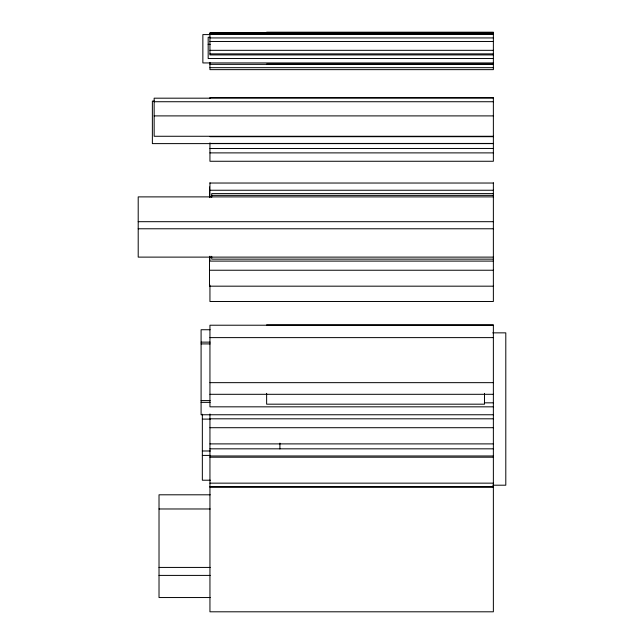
<?xml version="1.0" encoding="UTF-8"?>
<svg xmlns="http://www.w3.org/2000/svg" width="644" height="644" viewBox="0 0 644 644"><rect width="100%" height="100%" fill="white"/><g stroke="black" fill="none" stroke-linecap="round" stroke-linejoin="round"><path stroke-width="0.97" d="M266.632 32.2L493.368 32.2L493.368 69.641L209.944 69.641L209.944 62.371M493.368 32.86L209.944 32.86L209.944 54.925L493.368 54.925M209.944 33.094L493.368 33.094M209.944 33.673L493.368 33.673M209.944 34.39L493.368 34.39M209.896 34.591L202.86 34.591L202.86 62.935L493.368 62.935M210.186 37.263L208.173 37.263L208.173 58.524L493.368 58.524M209.944 37.932L493.368 37.932M209.944 41.474L493.368 41.474M208.173 44.347L210.186 44.347M209.944 50.329L493.368 50.329M209.944 53.871L493.368 53.871M266.632 64.086L493.368 64.086M209.944 64.352L493.368 64.352M209.944 67.676L493.368 67.676M493.368 98.186L154.149 98.186L154.149 136.27L493.368 136.27M154.383 101.1L152.37 101.1L152.37 143.612L493.368 143.612M154.149 101.728L493.368 101.728M154.149 115.896L493.368 115.896M209.944 136.689L493.368 136.689M209.944 143.435L493.368 143.435M209.944 148.523L493.368 148.458M209.944 152.886L493.368 152.886M209.944 183.033L493.368 183.033M209.944 190.246L493.368 190.246M493.368 193.603L211.715 193.603L211.715 197.402M211.715 195.374L493.368 195.374M493.368 196.887L138.202 196.887L138.202 257.117L493.368 257.117M138.202 221.689L493.368 221.689M138.202 228.773L493.368 228.773M493.368 259.146L211.715 259.146L211.715 256.312M493.368 261.102L209.944 261.102L209.944 256.191M209.501 270.238L493.368 270.238M493.368 286.178L209.501 286.178L209.501 257.061M493.368 325.22L209.944 325.22L209.944 406.831L493.368 406.831M210.129 329.736L201.089 329.736L201.089 414.76L493.368 414.76M492.749 332.851L505.798 332.851L505.798 485.198L492.749 485.198M209.944 337.617L493.368 337.617M201.089 342.133L210.129 342.133M201.089 343.904L210.129 343.904M209.944 382.657L493.368 382.657M209.944 394.305L493.368 394.305M201.089 400.592L210.129 400.592M201.089 402.363L210.129 402.363M484.344 402.83L493.368 402.83M209.944 418.809L493.368 418.809M202.345 419.099L210.387 419.099M209.944 427.705L493.368 427.705M209.944 443.893L493.368 443.893M209.944 448.828L493.368 448.828M202.345 450.985L210.387 450.985M202.345 455.413L210.387 455.413M209.944 455.976L493.368 455.976M209.944 457.208L493.368 457.208M210.387 480.215L202.345 480.215L202.345 414.205M209.944 483.153L493.368 483.153M209.944 486.695L493.368 486.695M209.944 487.162L493.368 487.162M210.226 494.801L159.02 494.801L159.02 597.543L210.226 597.543M159.02 508.977L210.226 508.977M159.02 567.428L210.226 567.428M159.02 575.406L210.226 575.406M493.368 182.751L493.368 301.497L209.944 301.497L209.944 285.139M484.513 393.355L484.513 404.182L266.632 404.182L266.632 393.355M279.915 443.112L279.915 448.981M266.632 325.494L266.632 324.882L493.368 324.882L493.368 611.8L209.944 611.8L209.944 413.939M209.944 98.476L209.944 97.502L493.368 97.502L493.368 161.266L209.944 161.266L209.944 142.855M209.944 182.751L209.944 197.595M209.501 186.977L209.501 197.611"/></g></svg>
